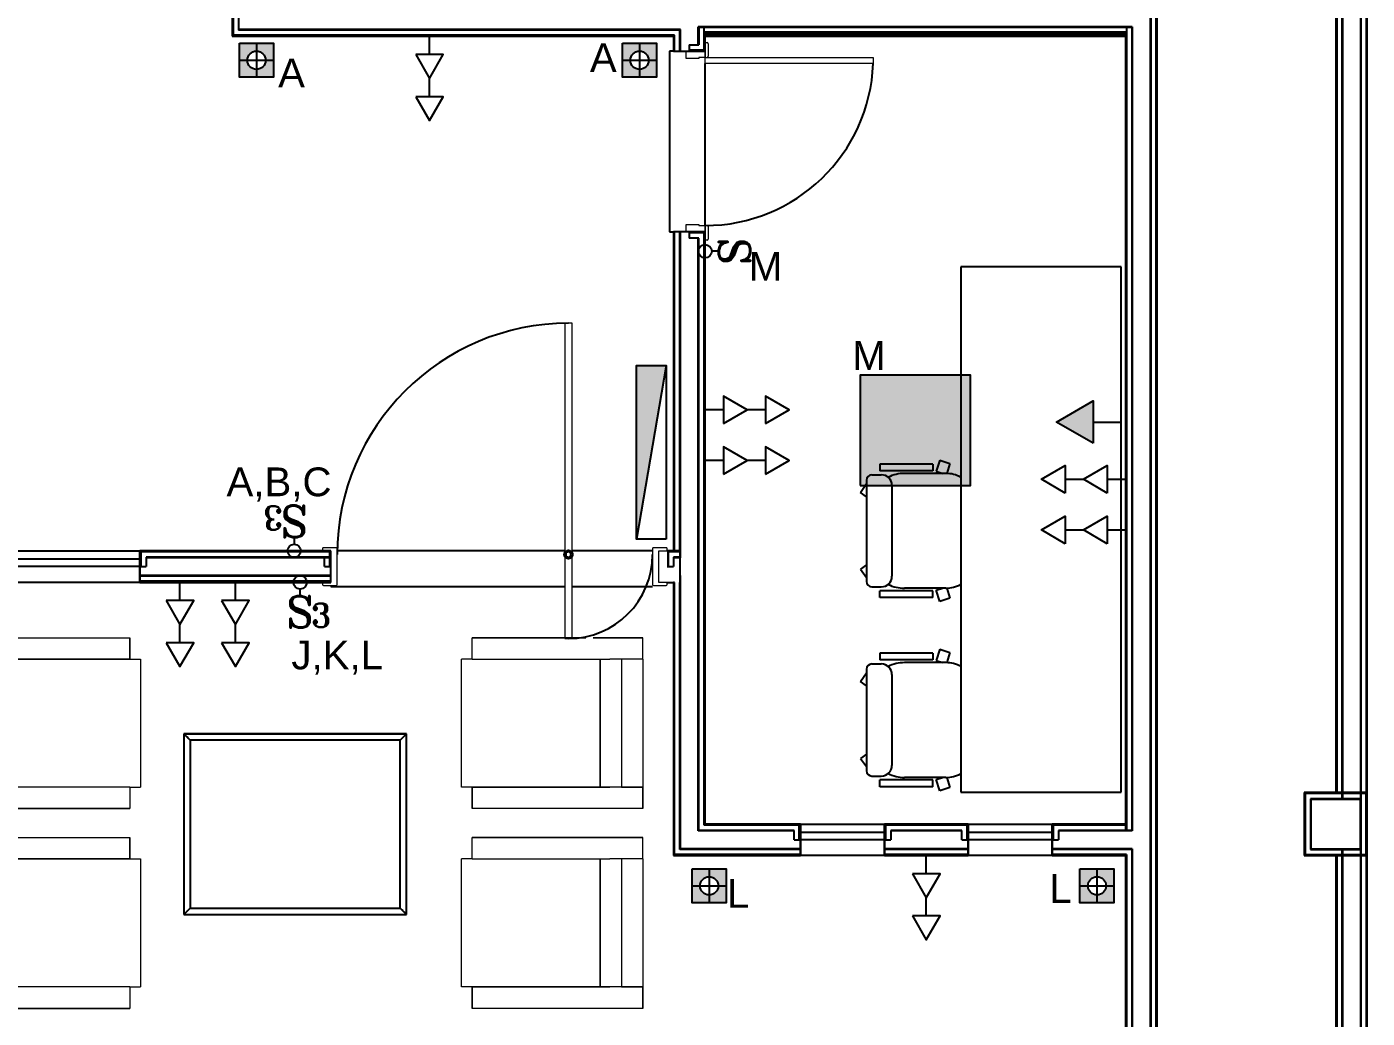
# Model space of a CAD drawing. Header units: millimetres. Extents: x 3082 to 3316, y 298 to 342.
# Drawn here: x 3294.1 to 3300.48, y 309.97 to 314.68 of the extents above; entities that cross this region are included whole.
import ezdxf
from ezdxf.enums import TextEntityAlignment as Align

# ---------------------------------------------------------------- set-up
doc = ezdxf.new("R2010")
doc.units = ezdxf.units.MM
doc.header["$MEASUREMENT"] = 0
doc.linetypes.add('CONTINU', pattern=[0])
doc.linetypes.add('Dash', pattern=[6.35, 3.175, -3.175])
for name, color, linetype in [('-HIDRO', 8, 'CONTINUOUS'), ('eletroduto parede e teto', 2, 'CONTINU'), ('Especificações', 3, 'CONTINUOUS'), ('PL3', 3, 'CONTINUOUS'), ('Pontos Elétricos', 3, 'CONTINUOUS'), ('Pontos Elétricos e Luminotécnica', 3, 'CONTINUOUS'), ('Pontos Luminotécnicos', 3, 'CONTINUOUS'), ('PONTOS_ELETRICOS', 2, 'CONTINUOUS')]:
    doc.layers.add(name, color=color, linetype=linetype)
doc.layers.add('G-IMPT', color=8, linetype='CONTINUOUS', lineweight=5)
doc.styles.add('ARIAL', font='arial.ttf', dxfattribs={"height": 2})
doc.styles.add('INTERRUPTOR', font='romant__.ttf', dxfattribs={"height": 0.6})

# ---------------------------------------------------------------- blocks, each defined once
blk = doc.blocks.new('Couch01 - 12ZCOU01_dwg-1655728-PLANTA BAIXA - SUPERIOR')
at = {"layer": 'G-IMPT'}
for p, q in [((0, 304.8), (0, 406.4)), ((0, 406.4), (812.8, 406.4)), ((0, 406.4), (0, 304.8)), ((0, 406.4), (812.8, 406.4)), ((812.8, 304.8), (812.8, 406.4)), ((812.8, 406.4), (812.8, 304.8)), ((0, -304.8), (0, 304.8)), ((0, 304.8), (101.6, 304.8)), ((0, -304.8), (0, 304.8)), ((101.6, 304.8), (0, 304.8)), ((101.6, -304.8), (101.6, 304.8)), ((101.6, -304.8), (101.6, 304.8)), ((101.6, 304.8), (157.7, 304.8)), ((101.6, 304.8), (157.7, 304.8)), ((157.7, 304.8), (812.8, 304.8)), ((812.8, 304.8), (157.7, 304.8)), ((203.2, 304.8), (203.2, -304.8)), ((203.2, -304.8), (203.2, 304.8)), ((812.8, 304.8), (863.6, 304.8)), ((812.8, 304.8), (863.6, 304.8)), ((863.6, 304.8), (863.6, -304.8)), ((863.6, 304.8), (863.6, -304.8)), ((0, -304.8), (0, -406.4)), ((0, -304.8), (101.6, -304.8)), ((0, -304.8), (0, -406.4)), ((0, -304.8), (101.6, -304.8)), ((101.6, -304.8), (157.7, -304.8)), ((101.6, -304.8), (157.7, -304.8)), ((812.8, -304.8), (157.7, -304.8)), ((812.8, -304.8), (157.7, -304.8)), ((812.8, -304.8), (812.8, -406.4)), ((812.8, -304.8), (863.6, -304.8)), ((812.8, -304.8), (812.8, -406.4)), ((812.8, -304.8), (863.6, -304.8)), ((812.8, -406.4), (0, -406.4)), ((0, -406.4), (812.8, -406.4))]:
    blk.add_line(p, q, dxfattribs=at)
blk = doc.blocks.new('Couch01 - 12ZCOU01_dwg-V129-PLANTA BAIXA - SUPERIOR')
at = {"layer": 'G-IMPT'}
for p, q in [((0, 304.8), (0, 406.4)), ((0, 406.4), (812.8, 406.4)), ((0, 406.4), (0, 304.8)), ((0, 406.4), (812.8, 406.4)), ((812.8, 304.8), (812.8, 406.4)), ((812.8, 406.4), (812.8, 304.8)), ((0, -304.8), (0, 304.8)), ((0, 304.8), (101.6, 304.8)), ((0, -304.8), (0, 304.8)), ((101.6, 304.8), (0, 304.8)), ((101.6, -304.8), (101.6, 304.8)), ((101.6, -304.8), (101.6, 304.8)), ((101.6, 304.8), (157.7, 304.8)), ((101.6, 304.8), (157.7, 304.8)), ((157.7, 304.8), (812.8, 304.8)), ((812.8, 304.8), (157.7, 304.8)), ((203.2, 304.8), (203.2, -304.8)), ((203.2, -304.8), (203.2, 304.8)), ((812.8, 304.8), (863.6, 304.8)), ((812.8, 304.8), (863.6, 304.8)), ((863.6, 304.8), (863.6, -304.8)), ((863.6, 304.8), (863.6, -304.8)), ((0, -304.8), (0, -406.4)), ((0, -304.8), (101.6, -304.8)), ((0, -304.8), (0, -406.4)), ((0, -304.8), (101.6, -304.8)), ((101.6, -304.8), (157.7, -304.8)), ((101.6, -304.8), (157.7, -304.8)), ((812.8, -304.8), (157.7, -304.8)), ((812.8, -304.8), (157.7, -304.8)), ((812.8, -304.8), (812.8, -406.4)), ((812.8, -304.8), (863.6, -304.8)), ((812.8, -304.8), (812.8, -406.4)), ((812.8, -304.8), (863.6, -304.8)), ((236.6, -406.4), (0, -406.4)), ((0, -406.4), (236.6, -406.4)), ((812.8, -406.4), (271.6, -406.4)), ((271.6, -406.4), (812.8, -406.4))]:
    blk.add_line(p, q, dxfattribs=at)
blk = doc.blocks.new('superior')
at = {"layer": '-HIDRO'}
for p, q in [((5.0765, 14.1041), (5.0765, -12.3634)), ((5.079, 14.1066), (5.079, -12.3634)), ((5.104, 14.1316), (5.104, -12.3634)), ((5.1065, 14.1341), (5.1065, -12.3634)), ((4.9615, 13.9891), (4.9615, -7.8159)), ((4.964, 13.9916), (4.964, -7.8184)), ((4.989, 14.0166), (4.989, -7.8434)), ((4.9915, 14.0191), (4.9915, -7.8459)), ((-0.2885, -0.6159), (-0.2885, -4.2134)), ((-0.286, -0.6184), (-0.286, -4.2109)), ((-0.261, -0.6434), (-0.261, -4.1859)), ((-0.2585, -4.1834), (-0.2585, -0.6459)), ((4.0765, -2.9616), (4.0765, -11.2413)), ((4.079, -2.9616), (4.079, -11.2413)), ((4.104, -2.9616), (4.104, -11.2413)), ((4.1065, -2.9616), (4.1065, -11.2413)), ((1.839, -4.1859), (-0.261, -4.1859)), ((1.8415, -4.1834), (-0.2585, -4.1834)), ((1.839, -4.2859), (1.839, -4.1859)), ((1.8415, -4.2859), (1.8415, -4.1834)), ((1.9265, -4.2559), (1.9265, -4.1709)), ((3.9915, -4.1709), (1.9265, -4.1709)), ((1.929, -4.1734), (1.929, -4.2559)), ((3.989, -4.1734), (1.929, -4.1734)), ((1.954, -4.2809), (1.954, -4.1734)), ((3.964, -4.1959), (1.954, -4.1959)), ((1.9565, -4.2834), (1.9565, -4.1959)), ((3.9615, -4.2059), (1.9565, -4.2059)), ((3.9615, -4.1959), (3.9615, -7.9959)), ((3.964, -4.1734), (3.964, -7.9959)), ((3.989, -4.1734), (3.989, -7.9959)), ((3.9915, -4.1709), (3.9915, -7.9959)), ((1.8115, -4.2134), (-0.291, -4.2134)), ((1.814, -4.2109), (-0.2885, -4.2109)), ((1.8115, -4.2859), (1.8115, -4.2134)), ((1.814, -4.2859), (1.814, -4.2109)), ((1.884, -4.2559), (1.929, -4.2559)), ((1.884, -4.2559), (1.884, -4.2859)), ((3.9615, -4.2109), (1.9565, -4.2109)), ((1.959, -4.2109), (1.959, -4.2159)), ((3.959, -4.2159), (3.959, -4.2109)), ((1.809, -4.2859), (1.789, -4.2859)), ((1.789, -4.2859), (1.789, -5.1459)), ((1.884, -4.2809), (1.954, -4.2809)), ((1.884, -4.2834), (1.9565, -4.2834)), ((1.959, -5.1159), (1.959, -4.3459)), ((1.789, -5.1459), (1.809, -5.1459)), ((1.8115, -6.6634), (1.8115, -5.1459)), ((1.814, -6.6634), (1.814, -5.1459)), ((1.839, -6.6634), (1.839, -5.1459)), ((1.8415, -6.6959), (1.8415, -5.1459)), ((1.884, -5.1459), (1.884, -5.1759)), ((1.9565, -5.1484), (1.884, -5.1484)), ((1.954, -5.1509), (1.884, -5.1509)), ((1.954, -7.9684), (1.954, -5.1509)), ((1.9565, -7.9659), (1.9565, -5.1484)), ((1.929, -5.1759), (1.884, -5.1759)), ((1.9265, -7.9959), (1.9265, -5.1759)), ((1.929, -7.9934), (1.929, -5.1759)), ((3.9384, -5.3117), (3.1764, -5.3117)), ((3.1764, -5.3117), (3.1764, -7.8117)), ((3.9384, -7.8117), (3.9384, -5.3117)), ((3.0758, -6.2316), (3.0583, -6.2852)), ((3.0758, -6.2316), (3.1241, -6.2473)), ((3.1241, -6.2473), (3.1085, -6.2952)), ((2.7521, -6.3017), (2.7972, -6.3017)), ((2.7899, -6.2507), (2.7899, -6.2826)), ((3.0425, -6.2507), (2.7899, -6.2507)), ((3.0425, -6.2826), (2.7899, -6.2826)), ((3.1036, -6.2951), (2.9079, -6.2951)), ((3.0425, -6.2507), (3.0425, -6.2826)), ((3.0583, -6.2852), (3.0889, -6.2951)), ((2.6985, -6.3855), (2.7268, -6.3434)), ((2.7268, -6.3269), (2.7268, -6.8094)), ((2.8478, -6.3524), (2.8478, -6.784)), ((2.7268, -6.4061), (2.6985, -6.3855)), ((-2.7302, -6.6634), (-0.7302, -6.6634)), ((-0.7302, -6.8134), (-0.7302, -6.6634)), ((-0.7277, -6.6659), (-0.7277, -6.7384)), ((0.179, -6.6659), (-0.7277, -6.6659)), ((-0.7252, -6.6684), (-0.7252, -6.7384)), ((0.179, -6.6684), (-0.7252, -6.6684)), ((-0.7002, -6.6934), (-0.7002, -6.7384)), ((0.179, -6.6934), (-0.7002, -6.6934)), ((0.149, -6.7384), (0.149, -6.6934)), ((0.174, -6.7384), (0.174, -6.6684)), ((0.1765, -6.7384), (0.1765, -6.6659)), ((1.2915, -6.6634), (0.209, -6.6634)), ((1.709, -6.6634), (1.3265, -6.6634)), ((1.8415, -6.6659), (1.7815, -6.6659)), ((1.7815, -6.6659), (1.7815, -6.7384)), ((1.8415, -6.6684), (1.784, -6.6684)), ((1.784, -6.6684), (1.784, -6.7384)), ((1.8415, -6.6934), (1.809, -6.6934)), ((1.809, -6.6934), (1.809, -6.7384)), ((-0.7302, -6.7034), (-2.7302, -6.7034)), ((-0.7302, -6.7384), (-2.7302, -6.7384)), ((-0.7302, -6.7384), (-0.7002, -6.7384)), ((0.179, -6.6959), (-0.7002, -6.6959)), ((0.149, -6.7384), (0.179, -6.7384)), ((1.779, -6.7384), (1.809, -6.7384)), ((1.8415, -6.6959), (1.809, -6.6959)), ((1.8415, -6.6959), (1.839, -6.6959)), ((2.7268, -6.7302), (2.6985, -6.7508)), ((2.6985, -6.7508), (2.7268, -6.7899)), ((-0.7302, -6.8134), (-2.7302, -6.8134)), ((0.179, -6.7809), (-0.7302, -6.7809)), ((0.179, -6.7834), (-0.7302, -6.7834)), ((0.179, -6.8084), (-0.7302, -6.8084)), ((0.179, -6.8109), (-0.7302, -6.8109)), ((1.8115, -8.1109), (1.8115, -6.8134)), ((1.814, -8.1084), (1.814, -6.8134)), ((1.8415, -6.7809), (1.839, -6.7809)), ((1.8415, -6.7809), (1.839, -6.7809)), ((1.8415, -6.7834), (1.839, -6.7834)), ((1.8415, -6.8084), (1.839, -6.8084)), ((1.8415, -6.8109), (1.839, -6.8109)), ((1.839, -8.0834), (1.839, -6.8134)), ((1.8415, -8.0809), (1.8415, -6.7809)), ((0.179, -6.8284), (0.179, -6.8334)), ((0.179, -6.8334), (1.2915, -6.8334)), ((1.3265, -6.8334), (1.709, -6.8334)), ((2.7521, -6.8347), (2.7972, -6.8347)), ((3.0425, -6.8534), (2.7899, -6.8534)), ((2.7899, -6.8857), (2.7899, -6.8534)), ((3.0425, -6.8857), (2.7899, -6.8857)), ((3.1036, -6.8412), (2.9079, -6.8412)), ((3.0425, -6.8857), (3.0425, -6.8534)), ((3.0583, -6.8512), (3.0889, -6.8412)), ((3.0758, -6.9048), (3.0583, -6.8512)), ((3.1085, -6.8412), (3.1241, -6.8891)), ((3.1241, -6.8891), (3.0758, -6.9048)), ((3.0758, -7.1316), (3.0583, -7.1852)), ((3.0758, -7.1316), (3.1241, -7.1473)), ((2.7521, -7.2017), (2.7972, -7.2017)), ((2.7899, -7.1507), (2.7899, -7.1826)), ((3.0425, -7.1507), (2.7899, -7.1507)), ((3.0425, -7.1826), (2.7899, -7.1826)), ((3.1036, -7.1951), (2.9079, -7.1951)), ((3.0425, -7.1507), (3.0425, -7.1826)), ((3.0583, -7.1852), (3.0889, -7.1951)), ((3.1241, -7.1473), (3.1085, -7.1952)), ((2.6985, -7.2855), (2.7268, -7.2434)), ((2.7268, -7.2269), (2.7268, -7.7094)), ((2.8478, -7.2524), (2.8478, -7.684)), ((2.7268, -7.3061), (2.6985, -7.2855)), ((-0.521, -7.5334), (-0.521, -8.3934)), ((0.539, -7.5334), (-0.521, -7.5334)), ((-0.521, -7.5334), (-0.521, -8.3934)), ((-0.521, -7.5334), (0.539, -7.5334)), ((-0.491, -7.5634), (-0.491, -8.3634)), ((0.509, -7.5634), (-0.491, -7.5634)), ((-0.491, -7.5634), (-0.491, -8.3634)), ((0.509, -7.5634), (-0.491, -7.5634)), ((0.509, -8.3634), (0.509, -7.5634)), ((0.509, -8.3634), (0.509, -7.5634)), ((0.539, -8.3934), (0.539, -7.5334)), ((0.539, -8.3934), (0.539, -7.5334)), ((2.7268, -7.6302), (2.6985, -7.6508)), ((2.6985, -7.6508), (2.7268, -7.6899)), ((2.7521, -7.7347), (2.7972, -7.7347)), ((3.0425, -7.7534), (2.7899, -7.7534)), ((2.7899, -7.7857), (2.7899, -7.7534)), ((3.1036, -7.7412), (2.9079, -7.7412)), ((3.0425, -7.7857), (3.0425, -7.7534)), ((3.0583, -7.7512), (3.0889, -7.7412)), ((3.0758, -7.8048), (3.0583, -7.7512)), ((3.1085, -7.7412), (3.1241, -7.7891)), ((3.0425, -7.7857), (2.7899, -7.7857)), ((3.1241, -7.7891), (3.0758, -7.8048)), ((3.1764, -7.8117), (3.9384, -7.8117)), ((5.1065, -7.8159), (4.8115, -7.8159)), ((4.8115, -7.8159), (4.8115, -8.1109)), ((4.959, -7.8159), (4.8115, -7.8159)), ((5.104, -7.8184), (4.814, -7.8184)), ((4.814, -7.8184), (4.814, -8.1084)), ((4.959, -7.8184), (4.814, -7.8184)), ((4.814, -7.8184), (4.814, -8.1084)), ((5.079, -7.8434), (4.839, -7.8434)), ((4.839, -7.8434), (4.839, -8.0834)), ((4.959, -7.8434), (4.839, -7.8434)), ((4.839, -7.8434), (4.839, -8.0834)), ((4.9615, -7.8159), (4.959, -7.8159)), ((4.9615, -7.8184), (4.959, -7.8184)), ((4.964, -7.8434), (4.959, -7.8434)), ((4.964, -7.8184), (4.9615, -7.8184)), ((4.989, -7.8434), (4.964, -7.8434)), ((5.079, -8.0834), (5.079, -7.8434)), ((5.104, -8.1084), (5.104, -7.8184)), ((5.1065, -8.1109), (5.1065, -7.8159)), ((5.0765, -7.8459), (4.8415, -7.8459)), ((4.8415, -7.8459), (4.8415, -8.0809)), ((4.959, -7.8459), (4.8415, -7.8459)), ((4.8415, -7.8459), (4.8415, -8.0809)), ((4.9915, -7.8459), (4.959, -7.8459)), ((5.0765, -8.0809), (5.0765, -7.8459)), ((2.4072, -7.9684), (1.954, -7.9684)), ((2.4097, -7.9659), (1.9565, -7.9659)), ((2.4072, -8.0384), (2.4072, -7.9684)), ((2.4097, -8.0384), (2.4097, -7.9659)), ((2.4122, -7.9634), (2.8122, -7.9634)), ((2.4122, -7.9634), (2.4122, -8.1134)), ((2.8122, -8.1134), (2.8122, -7.9634)), ((2.8147, -7.9659), (2.8147, -8.0384)), ((3.2081, -7.9659), (2.8147, -7.9659)), ((2.8172, -7.9684), (2.8172, -8.0384)), ((3.2056, -7.9684), (2.8172, -7.9684)), ((3.2056, -8.0384), (3.2056, -7.9684)), ((3.2081, -8.0384), (3.2081, -7.9659)), ((3.2106, -7.9634), (3.6106, -7.9634)), ((3.2106, -7.9634), (3.2106, -8.1134)), ((3.6106, -8.1134), (3.6106, -7.9634)), ((3.6131, -7.9659), (3.6131, -8.0384)), ((3.9615, -7.9659), (3.6131, -7.9659)), ((3.6156, -7.9684), (3.6156, -8.0384)), ((3.964, -7.9684), (3.6156, -7.9684)), ((2.3822, -7.9959), (1.9265, -7.9959)), ((2.3822, -7.9934), (1.929, -7.9934)), ((2.3822, -8.0384), (2.3822, -7.9934)), ((2.8122, -8.0034), (2.4122, -8.0034)), ((2.8422, -7.9934), (2.8422, -8.0384)), ((3.1806, -7.9934), (2.8422, -7.9934)), ((3.1806, -7.9959), (2.8422, -7.9959)), ((3.1806, -8.0384), (3.1806, -7.9934)), ((3.6106, -8.0034), (3.2106, -8.0034)), ((3.6406, -7.9934), (3.6406, -8.0384)), ((3.989, -7.9934), (3.6406, -7.9934)), ((3.9915, -7.9959), (3.6406, -7.9959)), ((2.4122, -8.0834), (1.839, -8.0834)), ((2.4122, -8.0809), (1.8415, -8.0809)), ((2.3822, -8.0384), (2.4122, -8.0384)), ((2.8122, -8.0384), (2.4122, -8.0384)), ((2.8122, -8.0384), (2.8422, -8.0384)), ((3.2106, -8.0809), (2.8122, -8.0809)), ((3.2106, -8.0834), (2.8122, -8.0834)), ((3.1806, -8.0384), (3.2106, -8.0384)), ((3.6106, -8.0384), (3.2106, -8.0384)), ((3.6106, -8.0384), (3.6406, -8.0384)), ((3.9915, -8.0809), (3.6106, -8.0809)), ((3.9915, -8.0834), (3.6106, -8.0834)), ((3.989, -8.0809), (3.989, -11.2413)), ((3.9915, -8.0809), (3.9915, -11.2413)), ((4.839, -8.0834), (5.079, -8.0834)), ((4.839, -8.0834), (4.959, -8.0834)), ((4.8415, -8.0809), (5.0765, -8.0809)), ((4.8415, -8.0809), (4.959, -8.0809)), ((4.959, -8.0809), (4.9915, -8.0809)), ((4.959, -8.0834), (4.964, -8.0834)), ((4.964, -8.0834), (4.989, -8.0834)), ((4.989, -8.0834), (4.989, -12.3634)), ((4.9915, -8.0809), (4.9915, -12.3634)), ((2.4122, -8.1109), (1.8115, -8.1109)), ((2.4122, -8.1084), (1.814, -8.1084)), ((2.8122, -8.1134), (2.4122, -8.1134)), ((3.2106, -8.1084), (2.8122, -8.1084)), ((3.2106, -8.1109), (2.8122, -8.1109)), ((3.6106, -8.1134), (3.2106, -8.1134)), ((3.964, -8.1084), (3.6106, -8.1084)), ((3.959, -8.1109), (3.6106, -8.1109)), ((3.9615, -8.1109), (3.9615, -11.2413)), ((3.964, -8.1084), (3.964, -11.2413)), ((4.109, -11.2413), (4.109, -8.1134)), ((4.8115, -8.1109), (5.1065, -8.1109)), ((4.8115, -8.1109), (4.959, -8.1109)), ((4.814, -8.1084), (5.104, -8.1084)), ((4.814, -8.1084), (4.959, -8.1084)), ((4.959, -8.1084), (4.9615, -8.1084)), ((4.959, -8.1109), (4.9615, -8.1109)), ((4.9615, -8.1084), (4.964, -8.1084)), ((4.9615, -8.1109), (4.9615, -12.3634)), ((4.964, -8.1084), (4.964, -12.3634)), ((-0.521, -8.3934), (0.539, -8.3934)), ((-0.521, -8.3934), (0.539, -8.3934)), ((-0.491, -8.3634), (0.509, -8.3634)), ((-0.491, -8.3634), (0.509, -8.3634))]:
    blk.add_line(p, q, dxfattribs=at)
at = {"layer": '-HIDRO', "lineweight": 25}
for p, q in [((5.109, -12.3634), (5.109, 14.1366)), ((4.959, 13.9866), (4.959, -7.8134)), ((-0.291, -0.6134), (-0.291, -4.2159)), ((4.109, -11.2413), (4.109, -2.9616)), ((-0.291, -4.2159), (1.809, -4.2159)), ((1.809, -4.2159), (1.809, -4.2859)), ((1.959, -4.2859), (1.959, -4.2159)), ((1.959, -4.2159), (3.959, -4.2159)), ((3.959, -4.2159), (3.959, -7.9959)), ((1.809, -4.2859), (1.959, -4.2859)), ((1.809, -5.1459), (1.809, -6.6634)), ((1.959, -5.1459), (1.809, -5.1459)), ((1.959, -7.9634), (1.959, -5.1459)), ((0.179, -6.6634), (-0.7302, -6.6634)), ((-0.7302, -6.6634), (-0.7302, -6.8134)), ((0.179, -6.8134), (0.179, -6.6634)), ((0.279, -6.6634), (0.209, -6.6634)), ((1.8415, -6.6634), (1.779, -6.6634)), ((1.809, -6.6634), (1.839, -6.6634)), ((1.839, -6.6634), (1.839, -6.8134)), ((-0.7302, -6.8134), (0.179, -6.8134)), ((1.779, -6.8134), (1.814, -6.8134)), ((1.814, -6.8134), (1.809, -6.8134)), ((1.809, -6.8134), (1.809, -8.1134)), ((1.839, -6.8134), (1.8415, -6.8134)), ((5.109, -7.8134), (4.809, -7.8134)), ((4.809, -7.8134), (4.809, -8.1134)), ((4.959, -7.8134), (4.809, -7.8134)), ((4.809, -7.8134), (4.809, -8.1134)), ((5.109, -8.1134), (5.109, -7.8134)), ((2.4122, -7.9634), (1.959, -7.9634)), ((2.4122, -8.1134), (2.4122, -7.9634)), ((3.2106, -7.9634), (2.8122, -7.9634)), ((2.8122, -7.9634), (2.8122, -8.1134)), ((3.2106, -8.1134), (3.2106, -7.9634)), ((3.959, -7.9634), (3.6106, -7.9634)), ((3.6106, -7.9634), (3.6106, -8.1134)), ((1.809, -8.1134), (2.4122, -8.1134)), ((2.8122, -8.1134), (3.2106, -8.1134)), ((3.6106, -8.1134), (3.959, -8.1134)), ((3.959, -8.1134), (3.959, -11.2413)), ((4.809, -8.1134), (5.109, -8.1134)), ((4.809, -8.1134), (4.959, -8.1134)), ((4.959, -8.1134), (4.959, -12.3634))]:
    blk.add_line(p, q, dxfattribs=at)
at = {"layer": '-HIDRO', "lineweight": 13}
for p, q in [((1.959, -4.2459), (1.969, -4.2459)), ((1.959, -4.3159), (1.959, -4.2459)), ((1.974, -4.2509), (1.974, -4.3109)), ((1.869, -4.2859), (1.959, -4.2859)), ((1.869, -4.3209), (1.869, -4.2859)), ((1.929, -4.3209), (1.869, -4.3209)), ((1.929, -4.3159), (1.929, -4.3209)), ((1.959, -4.3159), (1.929, -4.3159)), ((1.959, -4.2859), (1.959, -4.3159)), ((1.959, -4.3159), (2.759, -4.3159)), ((1.959, -4.3459), (1.959, -4.3159)), ((2.759, -4.3159), (2.759, -4.3459)), ((2.759, -4.3459), (1.959, -4.3459)), ((1.869, -5.1109), (1.929, -5.1109)), ((1.869, -5.1459), (1.869, -5.1109)), ((1.959, -5.1459), (1.869, -5.1459)), ((1.929, -5.1109), (1.929, -5.1159)), ((1.929, -5.1159), (1.959, -5.1159)), ((1.959, -5.1159), (1.969, -5.1159)), ((1.959, -5.1859), (1.959, -5.1159)), ((1.959, -5.1159), (1.959, -5.1459)), ((1.974, -5.1209), (1.974, -5.1809)), ((1.969, -5.1859), (1.959, -5.1859)), ((1.3265, -5.5809), (1.2915, -5.5809)), ((1.2915, -5.5809), (1.2915, -7.0809)), ((1.3265, -7.0809), (1.3265, -5.5809)), ((0.139, -6.6534), (0.139, -6.6634)), ((0.139, -6.6634), (0.179, -6.6634)), ((0.204, -6.6484), (0.144, -6.6484)), ((0.179, -6.6634), (0.179, -6.8134)), ((0.209, -6.8234), (0.209, -6.6534)), ((1.709, -6.6534), (1.709, -6.8234)), ((1.774, -6.6484), (1.714, -6.6484)), ((1.739, -6.8134), (1.739, -6.6634)), ((1.739, -6.6634), (1.779, -6.6634)), ((1.779, -6.6634), (1.779, -6.6534)), ((-0.7302, -6.7034), (-2.7302, -6.7034)), ((-0.7302, -6.7384), (-2.7302, -6.7384)), ((0.179, -6.8134), (0.139, -6.8134)), ((0.139, -6.8134), (0.139, -6.8234)), ((1.779, -6.8134), (1.739, -6.8134)), ((1.779, -6.8234), (1.779, -6.8134)), ((0.144, -6.8284), (0.204, -6.8284)), ((1.714, -6.8284), (1.774, -6.8284)), ((1.2915, -7.0809), (1.3265, -7.0809)), ((2.8122, -8.0034), (2.4122, -8.0034)), ((3.6106, -8.0034), (3.2106, -8.0034)), ((2.8122, -8.0384), (2.4122, -8.0384)), ((3.6106, -8.0384), (3.2106, -8.0384))]:
    blk.add_line(p, q, dxfattribs=at)
at = {"layer": '-HIDRO', "linetype": 'Dash'}
blk.add_circle((1.309, -6.6809), 0.02, dxfattribs=at)
at = {"layer": '-HIDRO', "lineweight": 13}
for centre, start, end in [((1.969, -4.2509), 0, 90), ((1.969, -4.3109), 270, 0), ((1.969, -5.1209), 0, 90), ((1.969, -5.1809), 270, 0), ((0.144, -6.6534), 90, 180), ((0.204, -6.6534), 0, 90), ((1.714, -6.6534), 90, 180), ((1.774, -6.6534), 0, 90), ((0.144, -6.8234), 180, 270), ((0.204, -6.8234), 270, 0), ((1.714, -6.8234), 180, 270), ((1.774, -6.8234), 270, 0)]:
    blk.add_arc(centre, 0.005, start, end, dxfattribs=at)
at = {"layer": '-HIDRO'}
for centre, radius, start, end in [((1.959, -4.3159), 0.8, 270, 357.8509), ((1.309, -6.6809), 1.1, 90, 180), ((2.7521, -6.3269), 0.0252, 90, 180), ((2.7972, -6.3524), 0.0507, 0, 90), ((2.9079, -6.4729), 0.1778, 90, 116.16584), ((3.1036, -6.4475), 0.1524, 61.14271, 90), ((1.309, -6.6809), 0.0128, 0, 180), ((1.309, -6.6809), 0.0128, 180, 0), ((1.309, -6.6809), 0.4, 270, 0), ((2.7521, -6.8094), 0.0252, 180, 270), ((2.7972, -6.784), 0.0507, 270, 0), ((2.9079, -6.6634), 0.1778, 243.8316, 270), ((3.1036, -6.6888), 0.1524, 270, 298.85729), ((2.7521, -7.2269), 0.0252, 90, 180), ((2.7972, -7.2524), 0.0507, 0, 90), ((2.9079, -7.3729), 0.1778, 90, 116.16584), ((3.1036, -7.3475), 0.1524, 61.14271, 90), ((2.7521, -7.7094), 0.0252, 180, 270), ((2.7972, -7.684), 0.0507, 270, 0), ((2.9079, -7.5634), 0.1778, 243.8316, 270), ((3.1036, -7.5888), 0.1524, 270, 298.85729)]:
    blk.add_arc(centre, radius, start, end, dxfattribs=at)
for points, knots in [([(-0.491, -7.5634), (-0.4937, -7.5607), (-0.4976, -7.5568), (-0.5026, -7.5518), (-0.5055, -7.5489), (-0.5077, -7.5467), (-0.5099, -7.5446), (-0.5118, -7.5426), (-0.5136, -7.5408), (-0.5153, -7.5391), (-0.5171, -7.5373), (-0.5188, -7.5356), (-0.5205, -7.5339), (-0.521, -7.5334), (-0.521, -7.5334)], [-1, -1, -1, -1, -0.833333, -0.75, -0.666667, -0.625, -0.583333, -0.5, -0.458333, -0.416667, -0.333333, -0.25, -0.166667, 0, 0, 0, 0]), ([(0.539, -7.5334), (0.539, -7.5334), (0.5384, -7.5339), (0.5367, -7.5356), (0.535, -7.5373), (0.5332, -7.5391), (0.5315, -7.5408), (0.5297, -7.5426), (0.5273, -7.545), (0.5245, -7.5478), (0.5222, -7.5501), (0.5198, -7.5525), (0.5155, -7.5568), (0.5116, -7.5607), (0.509, -7.5634)], [0, 0, 0, 0, 0.166667, 0.25, 0.333333, 0.416667, 0.458333, 0.5, 0.583333, 0.666667, 0.708333, 0.75, 0.833333, 1, 1, 1, 1]), ([(-0.521, -8.3934), (-0.521, -8.3933), (-0.5205, -8.3928), (-0.5188, -8.3911), (-0.5171, -8.3894), (-0.5153, -8.3876), (-0.5136, -8.3859), (-0.5118, -8.3841), (-0.5094, -8.3817), (-0.5066, -8.3789), (-0.5043, -8.3766), (-0.5019, -8.3742), (-0.4976, -8.3699), (-0.4937, -8.366), (-0.491, -8.3634)], [0, 0, 0, 0, 0.166667, 0.25, 0.333333, 0.416667, 0.458333, 0.5, 0.583333, 0.666667, 0.708333, 0.75, 0.833333, 1, 1, 1, 1]), ([(0.539, -8.3934), (0.5389, -8.3934), (0.5384, -8.3928), (0.5367, -8.3912), (0.535, -8.3894), (0.5332, -8.3876), (0.5315, -8.3859), (0.5297, -8.3841), (0.5273, -8.3817), (0.5245, -8.3789), (0.5222, -8.3766), (0.5198, -8.3743), (0.5155, -8.3699), (0.5116, -8.366), (0.509, -8.3634)], [0, 0, 0, 0, 0.166667, 0.25, 0.333333, 0.416667, 0.458333, 0.5, 0.583333, 0.666667, 0.708333, 0.75, 0.833333, 1, 1, 1, 1])]:
    blk.add_open_spline(points, degree=3, knots=knots, dxfattribs=at)
at = {"layer": '-HIDRO', "xscale": 0.001, "yscale": 0.001, "zscale": 0.001}
for p in [(-1.591, -7.4834), (-1.591, -8.4334)]:
    blk.add_blockref('Couch01 - 12ZCOU01_dwg-1655728-PLANTA BAIXA - SUPERIOR', p, dxfattribs=at)
at = {"layer": '-HIDRO', "xscale": 0.001, "yscale": 0.001, "zscale": 0.001, "rotation": 180}
for name, p in [('Couch01 - 12ZCOU01_dwg-V129-PLANTA BAIXA - SUPERIOR', (1.6631, -7.4834)), ('Couch01 - 12ZCOU01_dwg-1655728-PLANTA BAIXA - SUPERIOR', (1.6631, -8.4334))]:
    blk.add_blockref(name, p, dxfattribs=at)
blk = doc.blocks.new('FACHO ABERTO.01')
at = {"layer": 'Pontos Luminotécnicos'}
h = blk.add_hatch(color=9, dxfattribs=at)
h.dxf.hatch_style = 1
h.paths.add_polyline_path([(0, 0.0675), (-0.0675, 0.0675), (-0.0675, 0), (-0.0361, 0, -0.414214), (0, 0.0361)])
h.paths.add_polyline_path([(0.0675, 0.0675), (0, 0.0675), (0, 0.0361, -0.414214), (0.0361, 0), (0.0675, 0)])
h.paths.add_polyline_path([(0.0675, 0), (0.0361, 0, -0.414214), (0, -0.0361), (0, -0.0675), (0.0675, -0.0675)])
h.paths.add_polyline_path([(0, -0.0361, -0.414214), (-0.0361, 0), (-0.0675, 0), (-0.0675, -0.0675), (0, -0.0675)])
for p, q in [((0, 0.0675), (0, -0.0675)), ((-0.0675, 0), (0.0675, 0))]:
    blk.add_line(p, q, dxfattribs=at)
blk.add_lwpolyline([(-0.0675, 0.0675), (0.0675, 0.0675), (0.0675, -0.0675), (-0.0675, -0.0675)], close=True, dxfattribs=at)
blk.add_circle((0, 0), 0.0361, dxfattribs=at)
blk = doc.blocks.new('LUMINÁRIA.02')
at = {"layer": 'Pontos Luminotécnicos', "ltscale": 0.05}
h = blk.add_hatch(color=9, dxfattribs=at)
h.dxf.hatch_style = 1
h.paths.add_polyline_path([(0.35, 0), (0, 0), (0, -0.35), (0.35, -0.35)])
blk.add_lwpolyline([(0, -0.35), (0.35, -0.35), (0.35, 0), (0, 0)], close=True, dxfattribs=at)
blk = doc.blocks.new('Tomada Média')
at = {"layer": 'PL3'}
blk.add_line((0, 0.08), (0, 0), dxfattribs=at)
blk.add_lwpolyline([(-0.06, 0.08), (0, 0.1839), (0.06, 0.08)], close=True, dxfattribs=at)
blk = doc.blocks.new('TOMADA ALTA SIMPLES.01')
at = {"layer": 'Pontos Elétricos'}
h = blk.add_hatch(color=251, dxfattribs=at)
h.dxf.hatch_style = 1
h.paths.add_polyline_path([(0.0892, -0.0669), (0.2051, 0), (0.0892, 0.0669)])
at = {"layer": 'Pontos Elétricos', "xscale": 1.115026295692639, "yscale": 1.115026295692639, "zscale": 1.115026295692639, "rotation": 270}
blk.add_blockref('Tomada Média', (0, 0), dxfattribs=at)
blk = doc.blocks.new('TOMADA DUPLA BAIXA.01')
at = {"layer": 'PL3'}
for p, q in [((-0.1472, 0), (-0.1026, 0)), ((-0.0446, 0), (0, 0))]:
    blk.add_line(p, q, dxfattribs=at)
for points in [[(-0.1472, 0.0335), (-0.2051, 0), (-0.1472, -0.0335)], [(-0.0446, 0.0335), (-0.1026, 0), (-0.0446, -0.0335)]]:
    blk.add_lwpolyline(points, close=True, dxfattribs=at)
blk = doc.blocks.new('I_i3')
at = {"layer": 'PONTOS_ELETRICOS'}
blk.add_line((0, -0.0647), (0, -0.0317), dxfattribs=at)
blk.add_circle((0, 0), 0.0317, dxfattribs=at)
at = {"layer": 'PONTOS_ELETRICOS', "style": 'INTERRUPTOR'}
blk.add_text('S', height=0.15, dxfattribs=at).set_placement((-0.0005, -0.1399), align=Align.MIDDLE)
blk.add_text('3', height=0.1125, dxfattribs=at).set_placement((0.0514, -0.2127))
blk = doc.blocks.new('I_i1')
at = {"layer": 'PONTOS_ELETRICOS'}
blk.add_line((0, -0.0647), (0, -0.0317), dxfattribs=at)
blk.add_circle((0, 0), 0.0317, dxfattribs=at)
at = {"layer": 'PONTOS_ELETRICOS', "style": 'INTERRUPTOR'}
blk.add_text('S', height=0.15, dxfattribs=at).set_placement((-0.0005, -0.1399), align=Align.MIDDLE)

msp = doc.modelspace()

# ---------------------------------------------------------------- hatches: boundary and pattern name
at = {"layer": 'Pontos Elétricos e Luminotécnica'}
msp.add_hatch(color=254, dxfattribs=at).paths.add_polyline_path([(3297.0039, 312.2471), (3297.1457, 313.0726), (3297.0039, 313.0726)])

# ---------------------------------------------------------------- linework, layer by layer
msp.add_line((3297.1457, 313.0726), (3297.0039, 312.2471), dxfattribs=at)
msp.add_lwpolyline([(3297.1457, 312.2471), (3297.0039, 312.2471), (3297.0039, 313.0726), (3297.1457, 313.0726)], close=True, dxfattribs=at)

# ---------------------------------------------------------------- block references
at = {"layer": 'eletroduto parede e teto'}
msp.add_blockref('superior', (3295.3711, 318.855), dxfattribs=at)
at = {"layer": 'Especificações'}
for name, p, rotation in [('I_i1', (3297.33, 313.6167), 89.99999999941501), ('I_i3', (3295.3751, 312.1916), 180)]:
    msp.add_blockref(name, p, dxfattribs=dict(at, rotation=rotation))
msp.add_blockref('I_i3', (3295.4033, 312.0416), dxfattribs=at)
at = {"layer": 'Pontos Elétricos'}
for name, p, xscale, yscale, zscale, rotation in [('TOMADA DUPLA BAIXA.01', (3296.0194, 314.6391), 1.95, 1.95, 1.95, 89.99999999999999), ('TOMADA DUPLA BAIXA.01', (3297.33, 312.8622), 1.95, 1.95, 1.95, 180), ('TOMADA ALTA SIMPLES.01', (3299.3094, 312.8044), 1.5, 1.5, 1.5, 180), ('TOMADA DUPLA BAIXA.01', (3297.33, 312.6212), 1.95, 1.95, 1.95, 180), ('TOMADA DUPLA BAIXA.01', (3299.33, 312.532), -1.95, 1.95, 1.95, 180), ('TOMADA DUPLA BAIXA.01', (3299.33, 312.291), -1.95, 1.95, 1.95, 180), ('TOMADA DUPLA BAIXA.01', (3294.8318, 312.0416), 1.95, 1.95, 1.95, 90), ('TOMADA DUPLA BAIXA.01', (3295.0955, 312.0416), 1.95, 1.95, 1.95, 90), ('TOMADA DUPLA BAIXA.01', (3298.3825, 310.7416), 1.95, 1.95, 1.95, 90)]:
    msp.add_blockref(name, p, dxfattribs=dict(at, xscale=xscale, yscale=yscale, zscale=zscale, rotation=rotation))
at = {"layer": 'Pontos Luminotécnicos'}
for name, p, xscale, yscale, zscale in [('FACHO ABERTO.01', (3295.1959, 314.5253), 1.2, 1.2, 1.2), ('FACHO ABERTO.01', (3297.0182, 314.5253), 1.2, 1.2, 1.2), ('LUMINÁRIA.02', (3298.0675, 313.0279), 1.5, 1.5, 1.5), ('FACHO ABERTO.01', (3297.3494, 310.598), 1.2, 1.2, 1.2), ('FACHO ABERTO.01', (3299.1944, 310.598), 1.2, 1.2, 1.2)]:
    msp.add_blockref(name, p, dxfattribs=dict(at, xscale=xscale, yscale=yscale, zscale=zscale))

# ---------------------------------------------------------------- texts
at = {"layer": 'Pontos Elétricos', "color": 4, "style": 'ARIAL'}
for s, height, p in [('A', 0.1369, (3296.8458, 314.4692)), ('A', 0.1369, (3295.3627, 314.3962)), ('M', 0.1369, (3297.6178, 313.4766)), ('M', 0.1369, (3298.11, 313.0521)), ('A,B,C', 0.13689, (3295.303, 312.4513)), ('J,K,L', 0.13689, (3295.5801, 311.628)), ('L', 0.1369, (3297.488, 310.494)), ('L', 0.1369, (3299.0215, 310.517))]:
    msp.add_text(s, height=height, dxfattribs=at).set_placement(p, align=Align.CENTER)

doc.saveas('drawing.dxf')
